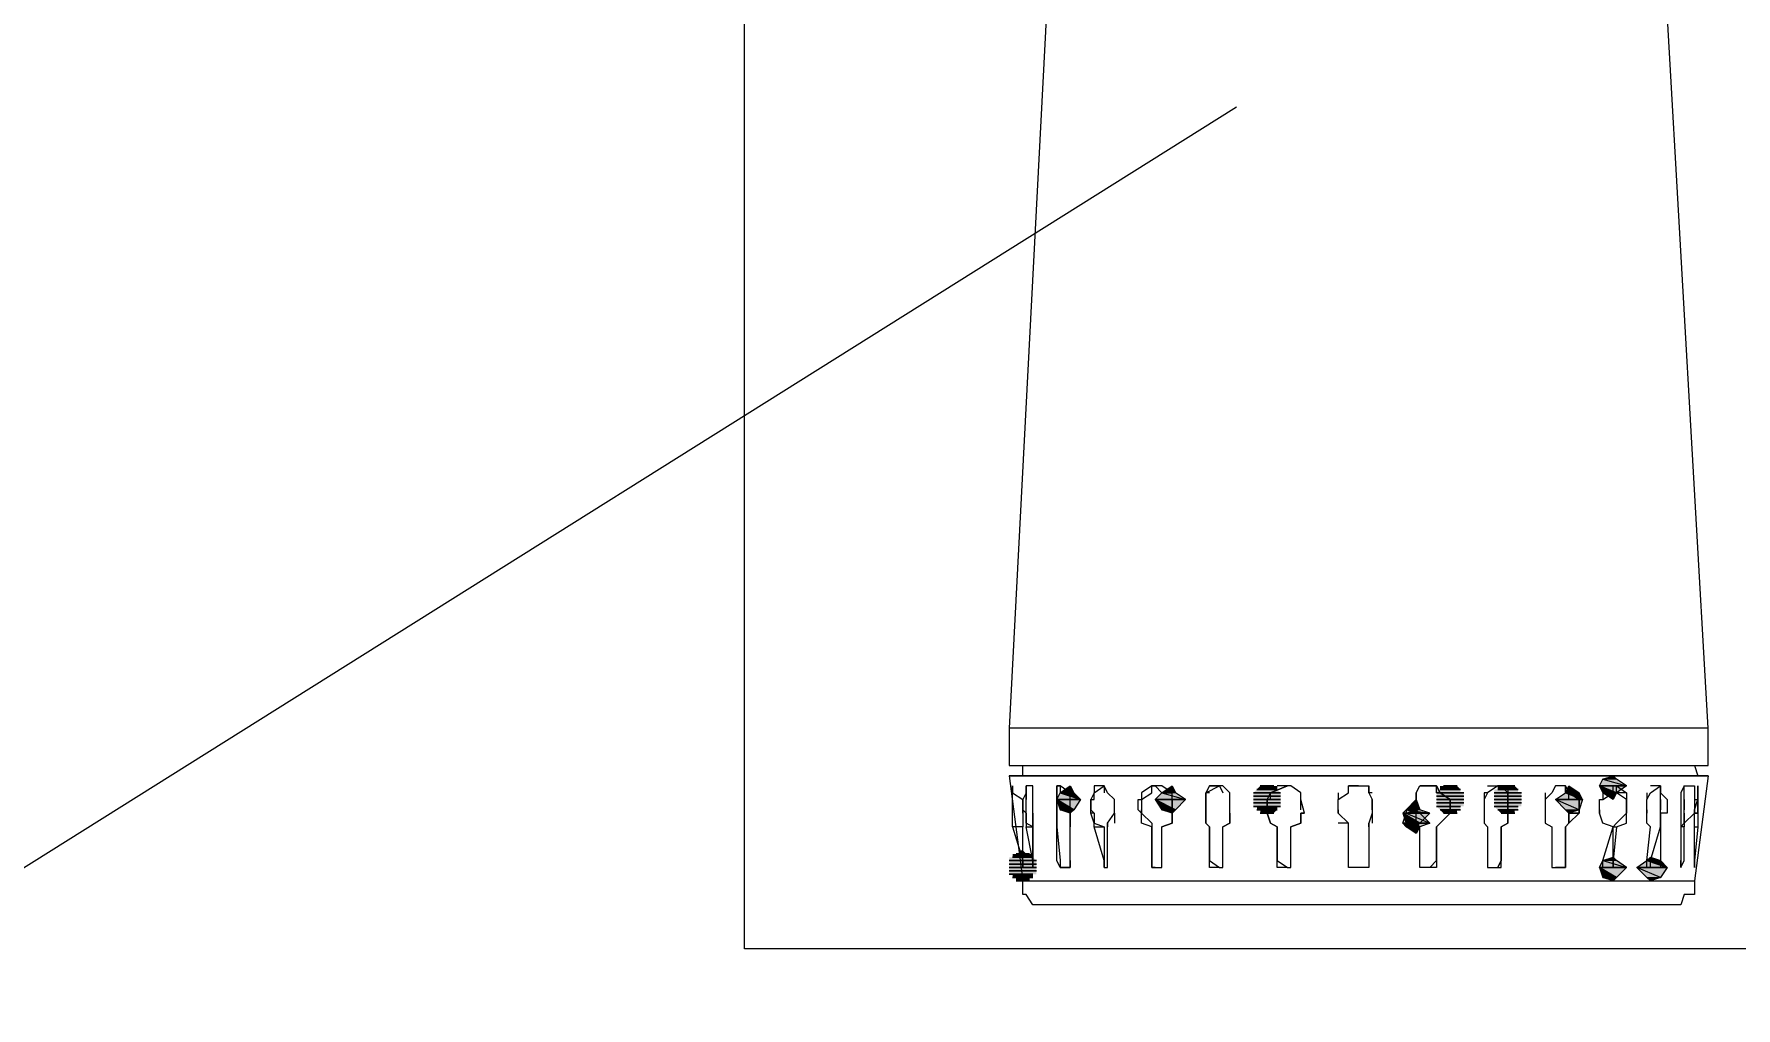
# Model space of a CAD drawing. Header units: millimetres. Extents: x -10178924 to 11692288, y -947381 to 58396.
# Drawn here: x -76147 to -75453, y -12331 to -11934 of the extents above; entities that cross this region are included whole.
import ezdxf
from ezdxf import colors
from ezdxf.entities.mleader import LeaderData, LeaderLine
from ezdxf.math import Vec2, Vec3

# ---------------------------------------------------------------- set-up
doc = ezdxf.new("R2010")
doc.units = ezdxf.units.MM
doc.layers.add('_0', color=7, linetype='Continuous', lineweight=25)
doc.layers.add('PDF _0', color=7, linetype='Continuous', lineweight=9)
doc.styles.add('ТЕКСТ', font='arial.ttf', dxfattribs={"height": 200})

# ---------------------------------------------------------------- blocks, each defined once
blk = doc.blocks.new('_None')

msp = doc.modelspace()

# ---------------------------------------------------------------- linework, layer by layer
at = {"layer": 'PDF _0', "lineweight": 0}
for points in [[(-75857.41, -11523.72), (-75008.21, -11523.72), (-75008.21, -12306.52), (-75857.41, -12306.52)], [(-75749.53, -12231.84), (-75464.62, -12231.84), (-75464.62, -12216.63), (-75468.77, -12216.63), (-75470.15, -12216.63), (-75475.68, -12216.63), (-75483.98, -12216.63), (-75495.04, -12216.63), (-75507.49, -12216.63), (-75521.32, -12216.63), (-75536.54, -12216.63), (-75554.52, -12216.63), (-75569.73, -12216.63), (-75589.09, -12216.63), (-75608.46, -12216.63), (-75626.44, -12216.63), (-75644.41, -12216.63), (-75662.39, -12216.63), (-75677.61, -12216.63), (-75691.44, -12216.63), (-75706.65, -12216.63), (-75720.48, -12216.63), (-75730.16, -12216.63), (-75739.85, -12216.63), (-75743.99, -12216.63), (-75748.14, -12216.63), (-75749.53, -12216.63)], [(-75468.77, -12235.99), (-75748.14, -12235.99), (-75743.99, -12235.99), (-75742.61, -12235.99), (-75735.7, -12235.99), (-75730.16, -12235.99), (-75723.25, -12235.99), (-75710.8, -12235.99), (-75702.5, -12235.99), (-75691.44, -12235.99), (-75677.61, -12235.99), (-75663.78, -12235.99), (-75649.95, -12235.99), (-75636.12, -12235.99), (-75622.29, -12235.99), (-75608.46, -12235.99), (-75593.24, -12235.99), (-75578.03, -12235.99), (-75564.2, -12235.99), (-75550.37, -12235.99), (-75536.54, -12235.99), (-75522.71, -12235.99), (-75513.02, -12235.99), (-75503.34, -12235.99), (-75493.66, -12235.99), (-75483.98, -12235.99), (-75475.68, -12235.99), (-75474.3, -12235.99), (-75470.15, -12235.99), (-75464.62, -12235.99)], [(-75730.16, -12242.9), (-75730.16, -12240.14), (-75730.16, -12242.9), (-75730.16, -12245.67)], [(-75724.63, -12240.14), (-75723.25, -12242.9), (-75728.78, -12242.9)], [(-75714.95, -12240.14), (-75714.95, -12242.9), (-75710.8, -12240.14)], [(-75691.44, -12240.14), (-75695.59, -12242.9), (-75695.59, -12245.67), (-75691.44, -12242.9)], [(-75683.14, -12240.14), (-75681.76, -12242.9), (-75687.29, -12242.9)], [(-75546.22, -12240.14), (-75546.22, -12242.9), (-75548.98, -12240.14), (-75550.37, -12240.14)], [(-75521.32, -12240.14), (-75517.17, -12242.9), (-75522.71, -12242.9)], [(-75507.49, -12237.37), (-75497.81, -12240.14), (-75508.88, -12240.14)], [(-75508.88, -12240.14), (-75507.49, -12242.9), (-75501.96, -12242.9)], [(-75508.88, -12240.14), (-75497.81, -12240.14), (-75501.96, -12242.9)], [(-75503.34, -12235.99), (-75501.96, -12237.37), (-75507.49, -12237.37)], [(-75501.96, -12237.37), (-75507.49, -12237.37), (-75497.81, -12240.14)], [(-75497.81, -12242.9), (-75497.81, -12245.67), (-75501.96, -12242.9), (-75501.96, -12240.14)], [(-75742.61, -12245.67), (-75742.61, -12242.9), (-75743.99, -12245.67), (-75743.99, -12249.82), (-75742.61, -12251.2), (-75742.61, -12255.35), (-75742.61, -12251.2), (-75742.61, -12249.82)], [(-75743.99, -12249.82), (-75743.99, -12251.2), (-75743.99, -12249.82), (-75743.99, -12245.67)], [(-75728.78, -12242.9), (-75720.48, -12245.67), (-75730.16, -12245.67)], [(-75730.16, -12245.67), (-75728.78, -12249.82), (-75723.25, -12249.82)], [(-75730.16, -12245.67), (-75720.48, -12245.67), (-75723.25, -12249.82)], [(-75730.16, -12245.67), (-75730.16, -12249.82), (-75730.16, -12251.2), (-75730.16, -12249.82)], [(-75723.25, -12242.9), (-75728.78, -12242.9), (-75720.48, -12245.67)], [(-75714.95, -12245.67), (-75714.95, -12242.9), (-75716.33, -12245.67), (-75716.33, -12249.82), (-75714.95, -12251.2), (-75714.95, -12255.35), (-75716.33, -12251.2), (-75716.33, -12249.82), (-75716.33, -12245.67)], [(-75695.59, -12245.67), (-75695.59, -12249.82), (-75695.59, -12251.2), (-75696.97, -12249.82), (-75696.97, -12245.67)], [(-75687.29, -12242.9), (-75677.61, -12245.67), (-75690.06, -12245.67)], [(-75690.06, -12245.67), (-75687.29, -12249.82), (-75681.76, -12249.82)], [(-75690.06, -12245.67), (-75677.61, -12245.67), (-75681.76, -12249.82)], [(-75681.76, -12242.9), (-75687.29, -12242.9), (-75677.61, -12245.67)], [(-75669.31, -12249.82), (-75669.31, -12251.2), (-75669.31, -12255.35), (-75669.31, -12251.2), (-75669.31, -12249.82), (-75669.31, -12245.67)], [(-75644.41, -12249.82), (-75644.41, -12251.2), (-75643.03, -12255.35), (-75644.41, -12251.2), (-75644.41, -12249.82), (-75644.41, -12245.67)], [(-75583.56, -12245.67), (-75582.18, -12249.82), (-75587.71, -12249.82)], [(-75575.26, -12256.73), (-75573.88, -12255.35), (-75569.73, -12251.2), (-75569.73, -12245.67), (-75569.73, -12251.2), (-75573.88, -12255.35)], [(-75548.98, -12256.73), (-75546.22, -12255.35), (-75546.22, -12251.2), (-75546.22, -12245.67), (-75546.22, -12251.2), (-75546.22, -12255.35)], [(-75522.71, -12242.9), (-75515.79, -12245.67), (-75526.85, -12245.67)], [(-75526.85, -12245.67), (-75522.71, -12249.82), (-75517.17, -12249.82)], [(-75526.85, -12245.67), (-75515.79, -12245.67), (-75517.17, -12249.82)], [(-75517.17, -12242.9), (-75522.71, -12242.9), (-75515.79, -12245.67)], [(-75522.71, -12256.73), (-75521.32, -12255.35), (-75521.32, -12251.2), (-75517.17, -12251.2), (-75517.17, -12245.67), (-75517.17, -12251.2), (-75521.32, -12255.35)], [(-75517.17, -12245.67), (-75521.32, -12245.67), (-75521.32, -12242.9)], [(-75507.49, -12242.9), (-75501.96, -12242.9), (-75503.34, -12245.67)], [(-75483.98, -12256.73), (-75483.98, -12255.35), (-75483.98, -12251.2), (-75483.98, -12245.67), (-75483.98, -12242.9), (-75481.21, -12245.67), (-75481.21, -12251.2), (-75483.98, -12251.2), (-75483.98, -12255.35)], [(-75730.16, -12255.35), (-75730.16, -12256.73), (-75728.78, -12270.57), (-75728.78, -12273.33), (-75730.16, -12270.57), (-75730.16, -12256.73), (-75730.16, -12255.35), (-75730.16, -12251.2)], [(-75728.78, -12249.82), (-75723.25, -12249.82), (-75724.63, -12251.2)], [(-75691.44, -12255.35), (-75691.44, -12256.73), (-75691.44, -12270.57), (-75691.44, -12273.33), (-75691.44, -12270.57), (-75691.44, -12256.73), (-75695.59, -12255.35), (-75695.59, -12251.2)], [(-75687.29, -12249.82), (-75681.76, -12249.82), (-75683.14, -12251.2)], [(-75587.71, -12249.82), (-75578.03, -12251.2), (-75589.09, -12251.2)], [(-75589.09, -12251.2), (-75587.71, -12255.35), (-75582.18, -12255.35)], [(-75589.09, -12251.2), (-75578.03, -12251.2), (-75582.18, -12255.35)], [(-75587.71, -12251.2), (-75578.03, -12255.35), (-75589.09, -12255.35)], [(-75582.18, -12249.82), (-75587.71, -12249.82), (-75578.03, -12251.2)], [(-75583.56, -12249.82), (-75582.18, -12251.2), (-75587.71, -12251.2)], [(-75582.18, -12251.2), (-75587.71, -12251.2), (-75578.03, -12255.35)], [(-75522.71, -12249.82), (-75517.17, -12249.82), (-75521.32, -12251.2)], [(-75743.99, -12256.73), (-75748.14, -12256.73), (-75743.99, -12270.57), (-75743.99, -12273.33), (-75743.99, -12270.57)], [(-75667.93, -12256.73), (-75667.93, -12270.57), (-75663.78, -12273.33), (-75667.93, -12273.33), (-75667.93, -12270.57), (-75667.93, -12256.73), (-75669.31, -12255.35)], [(-75589.09, -12255.35), (-75587.71, -12256.73), (-75582.18, -12256.73)], [(-75589.09, -12255.35), (-75578.03, -12255.35), (-75582.18, -12256.73)], [(-75587.71, -12255.35), (-75582.18, -12255.35), (-75583.56, -12256.73)], [(-75587.71, -12256.73), (-75582.18, -12256.73), (-75583.56, -12259.5)], [(-75522.71, -12270.57), (-75522.71, -12273.33), (-75522.71, -12270.57), (-75522.71, -12256.73)], [(-75503.34, -12256.73), (-75501.96, -12256.73), (-75503.34, -12270.57)], [(-75483.98, -12273.33), (-75488.13, -12273.33), (-75488.13, -12270.57), (-75483.98, -12256.73), (-75483.98, -12270.57)], [(-75507.49, -12270.57), (-75497.81, -12273.33), (-75508.88, -12273.33)], [(-75508.88, -12273.33), (-75507.49, -12277.48), (-75501.96, -12277.48)], [(-75508.88, -12273.33), (-75497.81, -12273.33), (-75501.96, -12277.48)], [(-75503.34, -12269.18), (-75501.96, -12270.57), (-75507.49, -12270.57)], [(-75501.96, -12270.57), (-75507.49, -12270.57), (-75497.81, -12273.33)], [(-75489.51, -12270.57), (-75481.21, -12273.33), (-75493.66, -12273.33)], [(-75493.66, -12273.33), (-75489.51, -12277.48), (-75483.98, -12277.48)], [(-75493.66, -12273.33), (-75481.21, -12273.33), (-75483.98, -12277.48)], [(-75488.13, -12269.18), (-75483.98, -12270.57), (-75489.51, -12270.57)], [(-75483.98, -12270.57), (-75489.51, -12270.57), (-75481.21, -12273.33)], [(-75507.49, -12277.48), (-75501.96, -12277.48), (-75503.34, -12278.86)], [(-75489.51, -12277.48), (-75483.98, -12277.48), (-75488.13, -12278.86)]]:
    msp.add_lwpolyline(points, close=True, dxfattribs=at)
for points in [[(-75464.62, -12216.63), (-75481.21, -11924.8), (-75481.21, -11922.04), (-75483.98, -11922.04), (-75483.98, -11919.27), (-75730.16, -11919.27), (-75730.16, -11922.04), (-75734.31, -11922.04), (-75734.31, -11924.8), (-75749.53, -12216.63)], [(-75748.14, -12235.99), (-75743.99, -12235.99), (-75743.99, -12231.84)], [(-75470.15, -12231.84), (-75468.77, -12235.99)], [(-75749.53, -12235.99), (-75748.14, -12235.99), (-75749.53, -12235.99), (-75743.99, -12278.86), (-75742.61, -12278.86), (-75739.85, -12278.86), (-75734.31, -12278.86), (-75724.63, -12278.86), (-75716.33, -12278.86), (-75710.8, -12278.86), (-75701.12, -12278.86), (-75690.06, -12278.86), (-75677.61, -12278.86), (-75663.78, -12278.86), (-75649.95, -12278.86), (-75636.12, -12278.86), (-75622.29, -12278.86), (-75608.46, -12278.86), (-75593.24, -12278.86), (-75578.03, -12278.86), (-75564.2, -12278.86), (-75550.37, -12278.86), (-75536.54, -12278.86), (-75526.85, -12278.86), (-75515.79, -12278.86), (-75503.34, -12278.86), (-75495.04, -12278.86), (-75488.13, -12278.86), (-75481.21, -12278.86), (-75475.68, -12278.86), (-75470.15, -12278.86)], [(-75748.14, -12256.73), (-75748.14, -12255.35), (-75748.14, -12251.2), (-75748.14, -12249.82), (-75748.14, -12245.67), (-75748.14, -12242.9), (-75748.14, -12240.14), (-75748.14, -12242.9), (-75743.99, -12245.67), (-75743.99, -12251.2), (-75743.99, -12255.35), (-75743.99, -12256.73)], [(-75464.62, -12235.99), (-75470.15, -12278.86), (-75470.15, -12283.01), (-75470.15, -12284.4), (-75474.3, -12284.4), (-75475.68, -12288.55), (-75481.21, -12288.55), (-75483.98, -12288.55), (-75493.66, -12288.55), (-75497.81, -12288.55), (-75503.34, -12288.55), (-75508.88, -12288.55), (-75513.02, -12288.55), (-75517.17, -12288.55), (-75522.71, -12288.55), (-75531, -12288.55), (-75536.54, -12288.55), (-75542.07, -12288.55), (-75548.98, -12288.55), (-75554.52, -12288.55), (-75560.05, -12288.55), (-75564.2, -12288.55), (-75569.73, -12288.55), (-75578.03, -12288.55), (-75583.56, -12288.55), (-75589.09, -12288.55), (-75596.01, -12288.55), (-75601.54, -12288.55), (-75607.07, -12288.55), (-75611.22, -12288.55), (-75616.75, -12288.55), (-75622.29, -12288.55), (-75630.58, -12288.55), (-75636.12, -12288.55), (-75643.03, -12288.55), (-75648.56, -12288.55), (-75654.1, -12288.55), (-75659.63, -12288.55), (-75663.78, -12288.55), (-75669.31, -12288.55), (-75676.23, -12288.55), (-75681.76, -12288.55), (-75687.29, -12288.55), (-75691.44, -12288.55), (-75696.97, -12288.55), (-75702.5, -12288.55), (-75710.8, -12288.55), (-75716.33, -12288.55), (-75723.25, -12288.55), (-75728.78, -12288.55), (-75734.31, -12288.55), (-75739.85, -12288.55), (-75742.61, -12284.4), (-75743.99, -12284.4), (-75743.99, -12283.01), (-75743.99, -12278.86)], [(-75742.61, -12242.9), (-75742.61, -12240.14), (-75742.61, -12242.9)], [(-75739.85, -12251.2), (-75739.85, -12255.35), (-75739.85, -12256.73), (-75739.85, -12255.35), (-75739.85, -12251.2), (-75739.85, -12245.67), (-75739.85, -12242.9), (-75739.85, -12240.14), (-75742.61, -12240.14)], [(-75739.85, -12242.9), (-75739.85, -12240.14)], [(-75724.63, -12270.57), (-75724.63, -12273.33), (-75724.63, -12270.57), (-75724.63, -12256.73), (-75724.63, -12255.35), (-75724.63, -12251.2), (-75724.63, -12245.67), (-75724.63, -12242.9), (-75728.78, -12240.14), (-75730.16, -12240.14), (-75728.78, -12240.14), (-75728.78, -12242.9)], [(-75710.8, -12270.57), (-75710.8, -12273.33), (-75710.8, -12270.57), (-75710.8, -12273.33), (-75709.42, -12273.33), (-75709.42, -12270.57), (-75709.42, -12256.73), (-75709.42, -12255.35), (-75706.65, -12251.2), (-75706.65, -12245.67), (-75709.42, -12242.9), (-75710.8, -12240.14), (-75710.8, -12242.9)], [(-75683.14, -12245.67), (-75683.14, -12242.9), (-75687.29, -12240.14), (-75691.44, -12240.14), (-75690.06, -12240.14), (-75687.29, -12242.9), (-75683.14, -12242.9)], [(-75667.93, -12240.14), (-75663.78, -12240.14), (-75667.93, -12240.14), (-75669.31, -12242.9), (-75663.78, -12240.14), (-75662.39, -12242.9)], [(-75663.78, -12273.33), (-75662.39, -12273.33), (-75662.39, -12270.57), (-75662.39, -12256.73), (-75659.63, -12255.35), (-75659.63, -12251.2), (-75659.63, -12245.67), (-75659.63, -12242.9), (-75662.39, -12240.14), (-75663.78, -12240.14)], [(-75641.65, -12240.14), (-75647.18, -12240.14), (-75641.65, -12240.14)], [(-75643.03, -12240.14), (-75645.8, -12240.14), (-75643.03, -12240.14)], [(-75643.03, -12240.14), (-75645.8, -12240.14), (-75643.03, -12240.14)], [(-75643.03, -12242.9), (-75636.12, -12240.14), (-75643.03, -12242.9)], [(-75636.12, -12273.33), (-75634.73, -12273.33), (-75634.73, -12270.57), (-75634.73, -12256.73), (-75630.58, -12255.35), (-75630.58, -12251.2), (-75629.2, -12251.2), (-75630.58, -12245.67), (-75630.58, -12242.9), (-75634.73, -12240.14), (-75636.12, -12240.14), (-75640.27, -12240.14)], [(-75630.58, -12242.9), (-75634.73, -12240.14)], [(-75602.92, -12256.73), (-75602.92, -12270.57), (-75602.92, -12273.33), (-75607.07, -12273.33), (-75608.46, -12273.33), (-75611.22, -12273.33), (-75611.22, -12270.57), (-75611.22, -12256.73), (-75611.22, -12255.35), (-75615.37, -12251.2), (-75615.37, -12249.82), (-75615.37, -12245.67), (-75611.22, -12242.9), (-75611.22, -12240.14), (-75607.07, -12240.14), (-75602.92, -12240.14), (-75602.92, -12242.9), (-75601.54, -12245.67), (-75601.54, -12251.2), (-75602.92, -12255.35), (-75602.92, -12256.73), (-75602.92, -12255.35)], [(-75607.07, -12240.14), (-75608.46, -12240.14), (-75611.22, -12240.14)], [(-75601.54, -12242.9), (-75602.92, -12242.9), (-75602.92, -12240.14)], [(-75582.18, -12273.33), (-75582.18, -12270.57), (-75582.18, -12256.73), (-75583.56, -12255.35), (-75583.56, -12251.2), (-75587.71, -12249.82), (-75583.56, -12245.67), (-75583.56, -12242.9), (-75582.18, -12240.14), (-75578.03, -12240.14), (-75575.26, -12240.14), (-75578.03, -12240.14), (-75582.18, -12240.14), (-75578.03, -12240.14)], [(-75575.26, -12240.14), (-75573.88, -12242.9), (-75575.26, -12240.14)], [(-75575.26, -12242.9), (-75575.26, -12240.14)], [(-75566.96, -12240.14), (-75572.5, -12240.14), (-75566.96, -12240.14)], [(-75568.35, -12240.14), (-75571.11, -12240.14), (-75568.35, -12240.14)], [(-75554.52, -12240.14), (-75550.37, -12240.14), (-75554.52, -12242.9), (-75555.9, -12245.67), (-75555.9, -12249.82), (-75555.9, -12251.2), (-75555.9, -12255.35), (-75554.52, -12256.73), (-75554.52, -12270.57), (-75554.52, -12273.33), (-75550.37, -12273.33), (-75548.98, -12273.33), (-75548.98, -12270.57), (-75550.37, -12273.33), (-75548.98, -12270.57), (-75548.98, -12256.73), (-75548.98, -12270.57)], [(-75543.45, -12240.14), (-75548.98, -12240.14), (-75543.45, -12240.14)], [(-75546.22, -12242.9), (-75548.98, -12240.14)], [(-75544.83, -12240.14), (-75547.6, -12240.14), (-75544.83, -12240.14)], [(-75522.71, -12242.9), (-75522.71, -12240.14), (-75521.32, -12242.9), (-75522.71, -12240.14), (-75526.85, -12240.14), (-75528.24, -12242.9), (-75531, -12245.67), (-75531, -12249.82), (-75531, -12251.2), (-75531, -12255.35), (-75528.24, -12256.73), (-75528.24, -12270.57), (-75528.24, -12273.33), (-75526.85, -12273.33), (-75522.71, -12273.33), (-75526.85, -12273.33)], [(-75503.34, -12273.33), (-75503.34, -12270.57), (-75503.34, -12273.33), (-75507.49, -12273.33), (-75507.49, -12270.57), (-75503.34, -12256.73), (-75507.49, -12255.35), (-75508.88, -12251.2), (-75508.88, -12249.82), (-75508.88, -12245.67), (-75507.49, -12245.67), (-75503.34, -12242.9), (-75503.34, -12240.14), (-75501.96, -12240.14), (-75503.34, -12240.14)], [(-75497.81, -12242.9), (-75501.96, -12242.9), (-75501.96, -12240.14)], [(-75488.13, -12273.33), (-75489.51, -12273.33), (-75489.51, -12270.57), (-75488.13, -12256.73), (-75489.51, -12255.35), (-75489.51, -12251.2), (-75489.51, -12249.82), (-75489.51, -12245.67), (-75488.13, -12242.9), (-75483.98, -12240.14), (-75488.13, -12240.14)], [(-75483.98, -12240.14), (-75483.98, -12242.9), (-75483.98, -12240.14)], [(-75483.98, -12242.9), (-75483.98, -12240.14)], [(-75474.3, -12251.2), (-75474.3, -12255.35), (-75475.68, -12256.73), (-75474.3, -12255.35), (-75474.3, -12251.2), (-75474.3, -12245.67), (-75474.3, -12242.9), (-75474.3, -12240.14), (-75470.15, -12240.14), (-75470.15, -12242.9), (-75470.15, -12245.67), (-75470.15, -12251.2), (-75474.3, -12255.35), (-75474.3, -12256.73)], [(-75474.3, -12242.9), (-75474.3, -12240.14), (-75475.68, -12242.9), (-75475.68, -12245.67), (-75475.68, -12249.82), (-75475.68, -12251.2)], [(-75470.15, -12249.82), (-75470.15, -12251.2), (-75470.15, -12249.82), (-75468.77, -12245.67), (-75468.77, -12242.9), (-75468.77, -12240.14), (-75468.77, -12242.9), (-75468.77, -12245.67)], [(-75742.61, -12242.9), (-75742.61, -12245.67)], [(-75739.85, -12249.82), (-75739.85, -12245.67)], [(-75730.16, -12242.9), (-75730.16, -12245.67)], [(-75724.63, -12249.82), (-75724.63, -12245.67)], [(-75714.95, -12242.9), (-75716.33, -12245.67)], [(-75706.65, -12249.82), (-75706.65, -12245.67)], [(-75695.59, -12242.9), (-75695.59, -12245.67)], [(-75690.06, -12273.33), (-75691.44, -12273.33), (-75690.06, -12273.33), (-75687.29, -12273.33), (-75687.29, -12270.57), (-75687.29, -12256.73), (-75683.14, -12255.35), (-75683.14, -12251.2), (-75683.14, -12245.67), (-75683.14, -12249.82)], [(-75669.31, -12245.67), (-75669.31, -12242.9), (-75669.31, -12245.67)], [(-75667.93, -12242.9), (-75669.31, -12242.9), (-75669.31, -12245.67)], [(-75659.63, -12249.82), (-75659.63, -12245.67)], [(-75638.88, -12242.9), (-75649.95, -12242.9), (-75638.88, -12242.9)], [(-75638.88, -12242.9), (-75649.95, -12242.9), (-75638.88, -12242.9)], [(-75638.88, -12244.29), (-75649.95, -12244.29), (-75638.88, -12244.29)], [(-75638.88, -12244.29), (-75649.95, -12244.29), (-75638.88, -12244.29)], [(-75638.88, -12245.67), (-75649.95, -12245.67), (-75638.88, -12245.67)], [(-75638.88, -12247.05), (-75649.95, -12247.05), (-75638.88, -12247.05)], [(-75638.88, -12247.05), (-75649.95, -12247.05), (-75638.88, -12247.05)], [(-75640.27, -12241.52), (-75648.56, -12241.52), (-75640.27, -12241.52)], [(-75640.27, -12241.52), (-75648.56, -12241.52), (-75640.27, -12241.52)], [(-75643.03, -12245.67), (-75643.03, -12242.9), (-75644.41, -12245.67), (-75643.03, -12242.9), (-75640.27, -12242.9)], [(-75630.58, -12249.82), (-75630.58, -12245.67)], [(-75615.37, -12242.9), (-75615.37, -12245.67)], [(-75601.54, -12249.82), (-75601.54, -12245.67)], [(-75583.56, -12242.9), (-75583.56, -12245.67)], [(-75564.2, -12242.9), (-75575.26, -12242.9), (-75564.2, -12242.9)], [(-75564.2, -12244.29), (-75575.26, -12244.29), (-75564.2, -12244.29)], [(-75564.2, -12244.29), (-75575.26, -12244.29), (-75564.2, -12244.29)], [(-75564.2, -12245.67), (-75575.26, -12245.67), (-75564.2, -12245.67)], [(-75564.2, -12247.05), (-75575.26, -12247.05), (-75564.2, -12247.05)], [(-75564.2, -12247.05), (-75575.26, -12247.05), (-75564.2, -12247.05)], [(-75565.58, -12241.52), (-75573.88, -12241.52), (-75565.58, -12241.52)], [(-75565.58, -12241.52), (-75573.88, -12241.52), (-75565.58, -12241.52)], [(-75573.88, -12242.9), (-75569.73, -12245.67), (-75573.88, -12242.9)], [(-75569.73, -12249.82), (-75569.73, -12245.67)], [(-75554.52, -12242.9), (-75555.9, -12242.9), (-75555.9, -12245.67)], [(-75540.69, -12242.9), (-75551.75, -12242.9), (-75540.69, -12242.9)], [(-75540.69, -12244.29), (-75551.75, -12244.29), (-75540.69, -12244.29)], [(-75540.69, -12244.29), (-75551.75, -12244.29), (-75540.69, -12244.29)], [(-75540.69, -12245.67), (-75551.75, -12245.67), (-75540.69, -12245.67)], [(-75540.69, -12247.05), (-75551.75, -12247.05), (-75540.69, -12247.05)], [(-75540.69, -12247.05), (-75551.75, -12247.05), (-75540.69, -12247.05)], [(-75542.07, -12241.52), (-75550.37, -12241.52), (-75542.07, -12241.52)], [(-75542.07, -12241.52), (-75550.37, -12241.52), (-75542.07, -12241.52)], [(-75546.22, -12242.9), (-75546.22, -12245.67), (-75546.22, -12242.9)], [(-75546.22, -12249.82), (-75546.22, -12245.67)], [(-75531, -12242.9), (-75531, -12245.67)], [(-75517.17, -12249.82), (-75517.17, -12245.67)], [(-75503.34, -12242.9), (-75507.49, -12242.9), (-75507.49, -12245.67)], [(-75501.96, -12256.73), (-75497.81, -12255.35), (-75497.81, -12251.2), (-75497.81, -12245.67), (-75497.81, -12251.2), (-75501.96, -12255.35), (-75503.34, -12256.73), (-75501.96, -12255.35), (-75497.81, -12251.2)], [(-75497.81, -12245.67), (-75497.81, -12249.82)], [(-75489.51, -12242.9), (-75489.51, -12245.67)], [(-75483.98, -12245.67), (-75483.98, -12249.82)], [(-75475.68, -12242.9), (-75475.68, -12245.67)], [(-75474.3, -12245.67), (-75474.3, -12249.82)], [(-75470.15, -12245.67), (-75468.77, -12245.67), (-75468.77, -12249.82)], [(-75470.15, -12256.73), (-75468.77, -12256.73), (-75470.15, -12270.57), (-75470.15, -12273.33), (-75470.15, -12270.57), (-75470.15, -12256.73), (-75470.15, -12255.35), (-75470.15, -12251.2), (-75468.77, -12251.2), (-75468.77, -12245.67), (-75468.77, -12251.2), (-75468.77, -12255.35), (-75468.77, -12256.73)], [(-75742.61, -12251.2), (-75742.61, -12249.82)], [(-75730.16, -12251.2), (-75730.16, -12249.82)], [(-75724.63, -12251.2), (-75724.63, -12255.35), (-75724.63, -12256.73)], [(-75714.95, -12251.2), (-75716.33, -12251.2), (-75716.33, -12249.82)], [(-75706.65, -12251.2), (-75706.65, -12255.35)], [(-75695.59, -12251.2), (-75695.59, -12249.82)], [(-75683.14, -12251.2), (-75683.14, -12255.35), (-75687.29, -12256.73)], [(-75669.31, -12251.2), (-75669.31, -12249.82)], [(-75659.63, -12251.2), (-75659.63, -12255.35), (-75662.39, -12256.73)], [(-75638.88, -12248.44), (-75649.95, -12248.44), (-75638.88, -12248.44)], [(-75640.27, -12249.82), (-75648.56, -12249.82), (-75640.27, -12249.82)], [(-75640.27, -12249.82), (-75648.56, -12249.82), (-75640.27, -12249.82)], [(-75641.65, -12251.2), (-75647.18, -12251.2), (-75641.65, -12251.2)], [(-75643.03, -12251.2), (-75645.8, -12251.2), (-75643.03, -12251.2)], [(-75643.03, -12251.2), (-75645.8, -12251.2), (-75643.03, -12251.2)], [(-75644.41, -12251.2), (-75644.41, -12249.82)], [(-75629.2, -12251.2), (-75630.58, -12251.2), (-75630.58, -12255.35), (-75634.73, -12256.73)], [(-75615.37, -12249.82), (-75615.37, -12251.2)], [(-75601.54, -12251.2), (-75601.54, -12255.35)], [(-75587.71, -12249.82), (-75587.71, -12251.2)], [(-75565.58, -12248.44), (-75575.26, -12248.44), (-75565.58, -12248.44)], [(-75569.73, -12251.2), (-75573.88, -12255.35), (-75575.26, -12256.73)], [(-75565.58, -12249.82), (-75573.88, -12249.82), (-75565.58, -12249.82)], [(-75566.96, -12251.2), (-75572.5, -12251.2), (-75566.96, -12251.2)], [(-75568.35, -12251.2), (-75572.5, -12251.2), (-75568.35, -12251.2)], [(-75555.9, -12249.82), (-75555.9, -12251.2)], [(-75542.07, -12248.44), (-75551.75, -12248.44), (-75542.07, -12248.44)], [(-75542.07, -12249.82), (-75550.37, -12249.82), (-75542.07, -12249.82)], [(-75543.45, -12251.2), (-75548.98, -12251.2), (-75543.45, -12251.2)], [(-75544.83, -12251.2), (-75548.98, -12251.2), (-75544.83, -12251.2)], [(-75546.22, -12251.2), (-75546.22, -12255.35), (-75548.98, -12256.73)], [(-75531, -12249.82), (-75531, -12251.2)], [(-75517.17, -12251.2), (-75521.32, -12251.2), (-75521.32, -12255.35), (-75522.71, -12256.73)], [(-75508.88, -12249.82), (-75508.88, -12251.2)], [(-75489.51, -12249.82), (-75489.51, -12251.2)], [(-75483.98, -12251.2), (-75483.98, -12255.35), (-75483.98, -12256.73)], [(-75475.68, -12249.82), (-75475.68, -12251.2), (-75475.68, -12255.35), (-75475.68, -12256.73), (-75475.68, -12270.57), (-75475.68, -12273.33), (-75475.68, -12270.57), (-75475.68, -12273.33), (-75474.3, -12270.57), (-75474.3, -12256.73), (-75475.68, -12256.73), (-75475.68, -12270.57)], [(-75468.77, -12251.2), (-75470.15, -12251.2)], [(-75739.85, -12270.57), (-75739.85, -12273.33), (-75739.85, -12270.57), (-75739.85, -12256.73), (-75739.85, -12270.57), (-75739.85, -12273.33), (-75739.85, -12270.57), (-75742.61, -12256.73), (-75739.85, -12256.73), (-75742.61, -12255.35), (-75742.61, -12256.73)], [(-75714.95, -12256.73), (-75714.95, -12255.35), (-75710.8, -12256.73), (-75710.8, -12270.57), (-75714.95, -12256.73), (-75710.8, -12256.73)], [(-75709.42, -12255.35), (-75709.42, -12256.73)], [(-75640.27, -12256.73), (-75640.27, -12270.57), (-75636.12, -12273.33), (-75640.27, -12273.33), (-75640.27, -12270.57), (-75640.27, -12256.73), (-75643.03, -12255.35), (-75640.27, -12256.73), (-75640.27, -12270.57)], [(-75611.22, -12255.35), (-75615.37, -12255.35)], [(-75578.03, -12273.33), (-75575.26, -12270.57), (-75575.26, -12256.73), (-75575.26, -12270.57), (-75575.26, -12273.33), (-75578.03, -12273.33), (-75582.18, -12273.33), (-75582.18, -12270.57)], [(-75741.23, -12267.8), (-75746.76, -12267.8), (-75741.23, -12267.8)], [(-75738.46, -12270.57), (-75749.53, -12270.57), (-75738.46, -12270.57)], [(-75738.46, -12270.57), (-75749.53, -12270.57), (-75738.46, -12270.57)], [(-75738.46, -12271.95), (-75749.53, -12271.95), (-75738.46, -12271.95)], [(-75738.46, -12273.33), (-75749.53, -12273.33), (-75738.46, -12273.33)], [(-75738.46, -12273.33), (-75749.53, -12273.33), (-75738.46, -12273.33)], [(-75738.46, -12274.71), (-75749.53, -12274.71), (-75738.46, -12274.71)], [(-75739.85, -12269.18), (-75748.14, -12269.18), (-75739.85, -12269.18)], [(-75739.85, -12269.18), (-75748.14, -12269.18), (-75739.85, -12269.18)], [(-75728.78, -12273.33), (-75724.63, -12273.33), (-75728.78, -12273.33)], [(-75739.85, -12276.1), (-75749.53, -12276.1), (-75739.85, -12276.1)], [(-75739.85, -12277.48), (-75748.14, -12277.48), (-75739.85, -12277.48)], [(-75741.23, -12277.48), (-75748.14, -12277.48), (-75741.23, -12277.48)], [(-75742.61, -12278.86), (-75746.76, -12278.86), (-75742.61, -12278.86)]]:
    msp.add_lwpolyline(points, dxfattribs=at)
at = {"layer": 'PDF _0', "transparency": 33554559}
for points in [[(-75724.63, -12240.14), (-75723.25, -12242.9), (-75728.78, -12242.9)], [(-75683.14, -12240.14), (-75681.76, -12242.9), (-75687.29, -12242.9)], [(-75647.18, -12240.14), (-75640.27, -12241.52), (-75648.56, -12241.52)], [(-75645.8, -12240.14), (-75641.65, -12240.14), (-75647.18, -12240.14)], [(-75647.18, -12240.14), (-75641.65, -12240.14), (-75641.65, -12240.14)], [(-75640.27, -12240.14), (-75640.27, -12240.14), (-75647.18, -12240.14)], [(-75640.27, -12240.14), (-75647.18, -12240.14), (-75641.65, -12240.14)], [(-75640.27, -12240.14), (-75647.18, -12240.14), (-75640.27, -12241.52)], [(-75644.41, -12240.14), (-75643.03, -12240.14), (-75645.8, -12240.14)], [(-75645.8, -12240.14), (-75643.03, -12240.14), (-75643.03, -12240.14)], [(-75643.03, -12240.14), (-75643.03, -12240.14), (-75645.8, -12240.14)], [(-75643.03, -12240.14), (-75645.8, -12240.14), (-75641.65, -12240.14)], [(-75573.88, -12240.14), (-75566.96, -12240.14), (-75572.5, -12240.14)], [(-75566.96, -12240.14), (-75573.88, -12240.14), (-75565.58, -12241.52)], [(-75573.88, -12240.14), (-75565.58, -12241.52), (-75573.88, -12241.52)], [(-75571.11, -12240.14), (-75568.35, -12240.14), (-75572.5, -12240.14)], [(-75572.5, -12240.14), (-75566.96, -12240.14), (-75566.96, -12240.14)], [(-75566.96, -12240.14), (-75566.96, -12240.14), (-75572.5, -12240.14)], [(-75566.96, -12240.14), (-75572.5, -12240.14), (-75568.35, -12240.14)], [(-75572.5, -12240.14), (-75566.96, -12240.14), (-75566.96, -12240.14)], [(-75569.73, -12240.14), (-75571.11, -12240.14), (-75571.11, -12240.14)], [(-75568.35, -12240.14), (-75568.35, -12240.14), (-75571.11, -12240.14)], [(-75568.35, -12240.14), (-75571.11, -12240.14), (-75569.73, -12240.14)], [(-75550.37, -12240.14), (-75543.45, -12240.14), (-75548.98, -12240.14)], [(-75543.45, -12240.14), (-75550.37, -12240.14), (-75542.07, -12241.52)], [(-75550.37, -12240.14), (-75542.07, -12241.52), (-75550.37, -12241.52)], [(-75547.6, -12240.14), (-75544.83, -12240.14), (-75548.98, -12240.14)], [(-75548.98, -12240.14), (-75543.45, -12240.14), (-75543.45, -12240.14)], [(-75543.45, -12240.14), (-75543.45, -12240.14), (-75548.98, -12240.14)], [(-75543.45, -12240.14), (-75548.98, -12240.14), (-75544.83, -12240.14)], [(-75548.98, -12240.14), (-75543.45, -12240.14), (-75543.45, -12240.14)], [(-75546.22, -12240.14), (-75547.6, -12240.14), (-75547.6, -12240.14)], [(-75544.83, -12240.14), (-75544.83, -12240.14), (-75547.6, -12240.14)], [(-75544.83, -12240.14), (-75547.6, -12240.14), (-75546.22, -12240.14)], [(-75521.32, -12240.14), (-75517.17, -12242.9), (-75522.71, -12242.9)], [(-75507.49, -12237.37), (-75497.81, -12240.14), (-75508.88, -12240.14)], [(-75508.88, -12240.14), (-75501.96, -12242.9), (-75507.49, -12242.9)], [(-75508.88, -12240.14), (-75497.81, -12240.14), (-75501.96, -12242.9)], [(-75503.34, -12235.99), (-75501.96, -12237.37), (-75507.49, -12237.37)], [(-75501.96, -12237.37), (-75507.49, -12237.37), (-75497.81, -12240.14)], [(-75728.78, -12242.9), (-75720.48, -12245.67), (-75730.16, -12245.67)], [(-75730.16, -12245.67), (-75723.25, -12249.82), (-75728.78, -12249.82)], [(-75730.16, -12245.67), (-75720.48, -12245.67), (-75723.25, -12249.82)], [(-75723.25, -12242.9), (-75728.78, -12242.9), (-75720.48, -12245.67)], [(-75687.29, -12242.9), (-75677.61, -12245.67), (-75690.06, -12245.67)], [(-75690.06, -12245.67), (-75681.76, -12249.82), (-75687.29, -12249.82)], [(-75690.06, -12245.67), (-75677.61, -12245.67), (-75681.76, -12249.82)], [(-75681.76, -12242.9), (-75687.29, -12242.9), (-75677.61, -12245.67)], [(-75648.56, -12241.52), (-75638.88, -12242.9), (-75649.95, -12242.9)], [(-75649.95, -12242.9), (-75638.88, -12242.9), (-75638.88, -12242.9)], [(-75638.88, -12242.9), (-75638.88, -12242.9), (-75649.95, -12242.9)], [(-75638.88, -12242.9), (-75649.95, -12242.9), (-75638.88, -12244.29)], [(-75649.95, -12242.9), (-75638.88, -12244.29), (-75649.95, -12244.29)], [(-75649.95, -12244.29), (-75638.88, -12244.29), (-75638.88, -12244.29)], [(-75638.88, -12244.29), (-75638.88, -12244.29), (-75649.95, -12244.29)], [(-75638.88, -12244.29), (-75649.95, -12244.29), (-75638.88, -12245.67)], [(-75649.95, -12244.29), (-75638.88, -12245.67), (-75649.95, -12245.67)], [(-75649.95, -12245.67), (-75638.88, -12245.67), (-75638.88, -12245.67)], [(-75638.88, -12245.67), (-75649.95, -12245.67), (-75638.88, -12247.05)], [(-75649.95, -12245.67), (-75638.88, -12247.05), (-75649.95, -12247.05)], [(-75649.95, -12247.05), (-75638.88, -12247.05), (-75638.88, -12247.05)], [(-75638.88, -12247.05), (-75638.88, -12247.05), (-75649.95, -12247.05)], [(-75638.88, -12247.05), (-75649.95, -12247.05), (-75638.88, -12248.44)], [(-75649.95, -12247.05), (-75638.88, -12248.44), (-75649.95, -12248.44)], [(-75648.56, -12241.52), (-75640.27, -12241.52), (-75640.27, -12241.52)], [(-75640.27, -12241.52), (-75640.27, -12241.52), (-75648.56, -12241.52)], [(-75640.27, -12241.52), (-75648.56, -12241.52), (-75638.88, -12242.9)], [(-75583.56, -12245.67), (-75582.18, -12249.82), (-75587.71, -12249.82)], [(-75573.88, -12241.52), (-75565.58, -12241.52), (-75575.26, -12241.52)], [(-75565.58, -12241.52), (-75575.26, -12241.52), (-75565.58, -12242.9)], [(-75575.26, -12241.52), (-75565.58, -12242.9), (-75575.26, -12242.9)], [(-75575.26, -12242.9), (-75564.2, -12242.9), (-75564.2, -12242.9)], [(-75564.2, -12242.9), (-75564.2, -12242.9), (-75575.26, -12242.9)], [(-75564.2, -12242.9), (-75575.26, -12242.9), (-75565.58, -12242.9)], [(-75564.2, -12242.9), (-75575.26, -12242.9), (-75564.2, -12244.29)], [(-75575.26, -12242.9), (-75564.2, -12244.29), (-75575.26, -12244.29)], [(-75575.26, -12244.29), (-75564.2, -12244.29), (-75564.2, -12244.29)], [(-75564.2, -12244.29), (-75564.2, -12244.29), (-75575.26, -12244.29)], [(-75564.2, -12244.29), (-75575.26, -12244.29), (-75564.2, -12245.67)], [(-75575.26, -12244.29), (-75564.2, -12245.67), (-75575.26, -12245.67)], [(-75575.26, -12245.67), (-75564.2, -12245.67), (-75564.2, -12245.67)], [(-75564.2, -12245.67), (-75575.26, -12245.67), (-75564.2, -12247.05)], [(-75575.26, -12245.67), (-75564.2, -12247.05), (-75575.26, -12247.05)], [(-75575.26, -12247.05), (-75564.2, -12247.05), (-75564.2, -12247.05)], [(-75564.2, -12247.05), (-75564.2, -12247.05), (-75575.26, -12247.05)], [(-75564.2, -12247.05), (-75575.26, -12247.05), (-75564.2, -12248.44)], [(-75575.26, -12247.05), (-75564.2, -12248.44), (-75575.26, -12248.44)], [(-75573.88, -12241.52), (-75565.58, -12241.52), (-75565.58, -12241.52)], [(-75550.37, -12241.52), (-75542.07, -12241.52), (-75551.75, -12241.52)], [(-75542.07, -12241.52), (-75551.75, -12241.52), (-75542.07, -12242.9)], [(-75551.75, -12241.52), (-75542.07, -12242.9), (-75551.75, -12242.9)], [(-75551.75, -12242.9), (-75540.69, -12242.9), (-75540.69, -12242.9)], [(-75540.69, -12242.9), (-75540.69, -12242.9), (-75551.75, -12242.9)], [(-75540.69, -12242.9), (-75551.75, -12242.9), (-75542.07, -12242.9)], [(-75540.69, -12242.9), (-75551.75, -12242.9), (-75540.69, -12244.29)], [(-75551.75, -12242.9), (-75540.69, -12244.29), (-75551.75, -12244.29)], [(-75551.75, -12244.29), (-75540.69, -12244.29), (-75540.69, -12244.29)], [(-75540.69, -12244.29), (-75540.69, -12244.29), (-75551.75, -12244.29)], [(-75540.69, -12244.29), (-75551.75, -12244.29), (-75540.69, -12245.67)], [(-75551.75, -12244.29), (-75540.69, -12245.67), (-75551.75, -12245.67)], [(-75551.75, -12245.67), (-75540.69, -12245.67), (-75540.69, -12245.67)], [(-75540.69, -12245.67), (-75551.75, -12245.67), (-75540.69, -12247.05)], [(-75551.75, -12245.67), (-75540.69, -12247.05), (-75551.75, -12247.05)], [(-75551.75, -12247.05), (-75540.69, -12247.05), (-75540.69, -12247.05)], [(-75540.69, -12247.05), (-75540.69, -12247.05), (-75551.75, -12247.05)], [(-75540.69, -12247.05), (-75551.75, -12247.05), (-75540.69, -12248.44)], [(-75551.75, -12247.05), (-75540.69, -12248.44), (-75551.75, -12248.44)], [(-75550.37, -12241.52), (-75542.07, -12241.52), (-75542.07, -12241.52)], [(-75522.71, -12242.9), (-75515.79, -12245.67), (-75526.85, -12245.67)], [(-75526.85, -12245.67), (-75517.17, -12249.82), (-75522.71, -12249.82)], [(-75526.85, -12245.67), (-75515.79, -12245.67), (-75517.17, -12249.82)], [(-75517.17, -12242.9), (-75522.71, -12242.9), (-75515.79, -12245.67)], [(-75501.96, -12242.9), (-75507.49, -12242.9), (-75503.34, -12245.67)], [(-75723.25, -12249.82), (-75728.78, -12249.82), (-75724.63, -12251.2)], [(-75681.76, -12249.82), (-75687.29, -12249.82), (-75683.14, -12251.2)], [(-75649.95, -12248.44), (-75638.88, -12248.44), (-75638.88, -12248.44)], [(-75638.88, -12248.44), (-75649.95, -12248.44), (-75640.27, -12248.44)], [(-75649.95, -12248.44), (-75640.27, -12248.44), (-75648.56, -12248.44)], [(-75640.27, -12248.44), (-75648.56, -12248.44), (-75640.27, -12249.82)], [(-75648.56, -12248.44), (-75640.27, -12249.82), (-75648.56, -12249.82)], [(-75648.56, -12249.82), (-75640.27, -12249.82), (-75640.27, -12249.82)], [(-75648.56, -12249.82), (-75640.27, -12249.82), (-75647.18, -12249.82)], [(-75640.27, -12249.82), (-75647.18, -12249.82), (-75641.65, -12251.2)], [(-75647.18, -12249.82), (-75641.65, -12251.2), (-75647.18, -12251.2)], [(-75647.18, -12251.2), (-75641.65, -12251.2), (-75641.65, -12251.2)], [(-75641.65, -12251.2), (-75647.18, -12251.2), (-75643.03, -12251.2)], [(-75647.18, -12251.2), (-75643.03, -12251.2), (-75645.8, -12251.2)], [(-75645.8, -12251.2), (-75643.03, -12251.2), (-75643.03, -12251.2)], [(-75643.03, -12251.2), (-75643.03, -12251.2), (-75645.8, -12251.2)], [(-75645.8, -12251.2), (-75643.03, -12251.2), (-75644.41, -12251.2)], [(-75587.71, -12249.82), (-75578.03, -12251.2), (-75589.09, -12251.2)], [(-75589.09, -12251.2), (-75582.18, -12255.35), (-75587.71, -12255.35)], [(-75589.09, -12251.2), (-75578.03, -12251.2), (-75582.18, -12255.35)], [(-75587.71, -12251.2), (-75578.03, -12255.35), (-75589.09, -12255.35)], [(-75582.18, -12249.82), (-75587.71, -12249.82), (-75578.03, -12251.2)], [(-75583.56, -12249.82), (-75582.18, -12251.2), (-75587.71, -12251.2)], [(-75582.18, -12251.2), (-75587.71, -12251.2), (-75578.03, -12255.35)], [(-75575.26, -12248.44), (-75565.58, -12248.44), (-75565.58, -12248.44)], [(-75565.58, -12248.44), (-75565.58, -12248.44), (-75575.26, -12248.44)], [(-75565.58, -12248.44), (-75575.26, -12248.44), (-75564.2, -12248.44)], [(-75565.58, -12248.44), (-75575.26, -12248.44), (-75565.58, -12249.82)], [(-75575.26, -12248.44), (-75565.58, -12249.82), (-75573.88, -12249.82)], [(-75573.88, -12249.82), (-75565.58, -12249.82), (-75565.58, -12249.82)], [(-75566.96, -12249.82), (-75566.96, -12249.82), (-75573.88, -12249.82)], [(-75566.96, -12249.82), (-75573.88, -12249.82), (-75565.58, -12249.82)], [(-75566.96, -12249.82), (-75573.88, -12249.82), (-75566.96, -12251.2)], [(-75573.88, -12249.82), (-75566.96, -12251.2), (-75572.5, -12251.2)], [(-75572.5, -12251.2), (-75566.96, -12251.2), (-75566.96, -12251.2)], [(-75568.35, -12251.2), (-75568.35, -12251.2), (-75572.5, -12251.2)], [(-75568.35, -12251.2), (-75572.5, -12251.2), (-75566.96, -12251.2)], [(-75572.5, -12251.2), (-75568.35, -12251.2), (-75571.11, -12251.2)], [(-75571.11, -12251.2), (-75569.73, -12251.2), (-75569.73, -12251.2)], [(-75569.73, -12251.2), (-75569.73, -12251.2), (-75571.11, -12251.2)], [(-75569.73, -12251.2), (-75571.11, -12251.2), (-75568.35, -12251.2)], [(-75551.75, -12248.44), (-75542.07, -12248.44), (-75542.07, -12248.44)], [(-75542.07, -12248.44), (-75542.07, -12248.44), (-75551.75, -12248.44)], [(-75542.07, -12248.44), (-75551.75, -12248.44), (-75540.69, -12248.44)], [(-75542.07, -12248.44), (-75551.75, -12248.44), (-75542.07, -12249.82)], [(-75551.75, -12248.44), (-75542.07, -12249.82), (-75550.37, -12249.82)], [(-75550.37, -12249.82), (-75542.07, -12249.82), (-75542.07, -12249.82)], [(-75543.45, -12249.82), (-75543.45, -12249.82), (-75550.37, -12249.82)], [(-75543.45, -12249.82), (-75550.37, -12249.82), (-75542.07, -12249.82)], [(-75543.45, -12249.82), (-75550.37, -12249.82), (-75543.45, -12251.2)], [(-75550.37, -12249.82), (-75543.45, -12251.2), (-75548.98, -12251.2)], [(-75548.98, -12251.2), (-75543.45, -12251.2), (-75543.45, -12251.2)], [(-75544.83, -12251.2), (-75544.83, -12251.2), (-75548.98, -12251.2)], [(-75544.83, -12251.2), (-75548.98, -12251.2), (-75543.45, -12251.2)], [(-75548.98, -12251.2), (-75544.83, -12251.2), (-75547.6, -12251.2)], [(-75547.6, -12251.2), (-75546.22, -12251.2), (-75546.22, -12251.2)], [(-75546.22, -12251.2), (-75546.22, -12251.2), (-75547.6, -12251.2)], [(-75546.22, -12251.2), (-75547.6, -12251.2), (-75544.83, -12251.2)], [(-75517.17, -12249.82), (-75522.71, -12249.82), (-75521.32, -12251.2)], [(-75589.09, -12255.35), (-75582.18, -12256.73), (-75587.71, -12256.73)], [(-75589.09, -12255.35), (-75578.03, -12255.35), (-75582.18, -12256.73)], [(-75582.18, -12255.35), (-75587.71, -12255.35), (-75583.56, -12256.73)], [(-75582.18, -12256.73), (-75587.71, -12256.73), (-75583.56, -12259.5)], [(-75748.14, -12267.8), (-75741.23, -12267.8), (-75746.76, -12267.8)], [(-75739.85, -12267.8), (-75739.85, -12267.8), (-75748.14, -12267.8)], [(-75739.85, -12267.8), (-75748.14, -12267.8), (-75741.23, -12267.8)], [(-75739.85, -12267.8), (-75748.14, -12267.8), (-75739.85, -12269.18)], [(-75748.14, -12267.8), (-75739.85, -12269.18), (-75748.14, -12269.18)], [(-75742.61, -12267.8), (-75745.38, -12267.8), (-75746.76, -12267.8)], [(-75746.76, -12267.8), (-75741.23, -12267.8), (-75741.23, -12267.8)], [(-75741.23, -12267.8), (-75741.23, -12267.8), (-75746.76, -12267.8)], [(-75741.23, -12267.8), (-75746.76, -12267.8), (-75742.61, -12267.8)], [(-75746.76, -12267.8), (-75741.23, -12267.8), (-75741.23, -12267.8)], [(-75743.99, -12266.42), (-75745.38, -12266.42), (-75745.38, -12266.42)], [(-75743.99, -12266.42), (-75745.38, -12266.42), (-75742.61, -12267.8)], [(-75745.38, -12266.42), (-75742.61, -12267.8), (-75745.38, -12267.8)], [(-75745.38, -12267.8), (-75742.61, -12267.8), (-75742.61, -12267.8)], [(-75748.14, -12269.18), (-75739.85, -12269.18), (-75749.53, -12269.18)], [(-75739.85, -12269.18), (-75749.53, -12269.18), (-75738.46, -12270.57)], [(-75749.53, -12269.18), (-75738.46, -12270.57), (-75749.53, -12270.57)], [(-75749.53, -12270.57), (-75738.46, -12270.57), (-75738.46, -12270.57)], [(-75738.46, -12270.57), (-75738.46, -12270.57), (-75749.53, -12270.57)], [(-75738.46, -12270.57), (-75749.53, -12270.57), (-75738.46, -12271.95)], [(-75749.53, -12270.57), (-75738.46, -12271.95), (-75749.53, -12271.95)], [(-75749.53, -12271.95), (-75738.46, -12271.95), (-75738.46, -12271.95)], [(-75738.46, -12271.95), (-75749.53, -12271.95), (-75738.46, -12273.33)], [(-75749.53, -12271.95), (-75738.46, -12273.33), (-75749.53, -12273.33)], [(-75749.53, -12273.33), (-75738.46, -12273.33), (-75738.46, -12273.33)], [(-75738.46, -12273.33), (-75738.46, -12273.33), (-75749.53, -12273.33)], [(-75738.46, -12273.33), (-75749.53, -12273.33), (-75738.46, -12274.71)], [(-75749.53, -12273.33), (-75738.46, -12274.71), (-75749.53, -12274.71)], [(-75749.53, -12274.71), (-75738.46, -12274.71), (-75738.46, -12274.71)], [(-75738.46, -12274.71), (-75749.53, -12274.71), (-75738.46, -12276.1)], [(-75749.53, -12274.71), (-75738.46, -12276.1), (-75749.53, -12276.1)], [(-75748.14, -12269.18), (-75739.85, -12269.18), (-75739.85, -12269.18)], [(-75507.49, -12270.57), (-75497.81, -12273.33), (-75508.88, -12273.33)], [(-75508.88, -12273.33), (-75501.96, -12277.48), (-75507.49, -12277.48)], [(-75508.88, -12273.33), (-75497.81, -12273.33), (-75501.96, -12277.48)], [(-75503.34, -12269.18), (-75501.96, -12270.57), (-75507.49, -12270.57)], [(-75501.96, -12270.57), (-75507.49, -12270.57), (-75497.81, -12273.33)], [(-75489.51, -12270.57), (-75481.21, -12273.33), (-75493.66, -12273.33)], [(-75493.66, -12273.33), (-75483.98, -12277.48), (-75489.51, -12277.48)], [(-75493.66, -12273.33), (-75481.21, -12273.33), (-75483.98, -12277.48)], [(-75488.13, -12269.18), (-75483.98, -12270.57), (-75489.51, -12270.57)], [(-75483.98, -12270.57), (-75489.51, -12270.57), (-75481.21, -12273.33)], [(-75739.85, -12276.1), (-75739.85, -12276.1), (-75749.53, -12276.1)], [(-75739.85, -12276.1), (-75749.53, -12276.1), (-75738.46, -12276.1)], [(-75749.53, -12276.1), (-75739.85, -12276.1), (-75748.14, -12276.1)], [(-75739.85, -12276.1), (-75748.14, -12276.1), (-75739.85, -12277.48)], [(-75748.14, -12276.1), (-75739.85, -12277.48), (-75748.14, -12277.48)], [(-75748.14, -12277.48), (-75739.85, -12277.48), (-75739.85, -12277.48)], [(-75741.23, -12277.48), (-75741.23, -12277.48), (-75748.14, -12277.48)], [(-75741.23, -12277.48), (-75748.14, -12277.48), (-75739.85, -12277.48)], [(-75748.14, -12277.48), (-75741.23, -12277.48), (-75746.76, -12277.48)], [(-75741.23, -12277.48), (-75746.76, -12277.48), (-75741.23, -12278.86)], [(-75746.76, -12277.48), (-75741.23, -12278.86), (-75746.76, -12278.86)], [(-75742.61, -12278.86), (-75742.61, -12278.86), (-75746.76, -12278.86)], [(-75742.61, -12278.86), (-75746.76, -12278.86), (-75741.23, -12278.86)], [(-75746.76, -12278.86), (-75742.61, -12278.86), (-75745.38, -12278.86)], [(-75745.38, -12278.86), (-75743.99, -12278.86), (-75743.99, -12278.86)], [(-75743.99, -12278.86), (-75743.99, -12278.86), (-75745.38, -12278.86)], [(-75743.99, -12278.86), (-75745.38, -12278.86), (-75742.61, -12278.86)], [(-75501.96, -12277.48), (-75507.49, -12277.48), (-75503.34, -12278.86)], [(-75483.98, -12277.48), (-75489.51, -12277.48), (-75488.13, -12278.86)]]:
    msp.add_solid(points, dxfattribs=at)

# ---------------------------------------------------------------- leaders
at = {"layer": '_0'}
ml = msp.add_multileader_mtext('Standard', dxfattribs=at)
ml.set_content('\\A1;{\\fISOCPEUR|b0|i0|c204|p34;Приямок \\fISOCPEUR|b0|i0|c0|p34;1000\\fISOCPEUR|b0|i0|c204|p34;х\\fISOCPEUR|b0|i0|c0|p34;1000\\fISOCPEUR|b0|i0|c204|p34;х\\fISOCPEUR|b0|i0|c0|p34;800(h)\\P\\fISOCPEUR|b0|i0|c204|p34;с насосом дренажным \\A0; \\H0.91667x;ГНОМ 10-10\\A1;\\H1.09091x; \\PN=1,1 кВт\\fISOCPEUR|b0|i0|c0|p34;  (1 \\fISOCPEUR|b0|i0|c204|p34;раб\\fISOCPEUR|b0|i0|c0|p34;. 1 \\fISOCPEUR|b0|i0|c204|p34;рез\\fISOCPEUR|b0|i0|c0|p34;.)}', color=256, style='ТЕКСТ')
ml.set_leader_properties(lineweight=13)
ml.set_arrow_properties(name='NONE')
ml.build(insert=Vec2(0, 0))
ml.multileader.update_dxf_attribs({"text_left_attachment_type": 6, "text_right_attachment_type": 6, "dogleg_length": 100, "arrow_head_size": 600, "scale": 100})
ctx = ml.context
ctx.base_point, ctx.scale, ctx.char_height, ctx.arrow_head_size, ctx.landing_gap_size, ctx.plane_origin = Vec3(-82433.68, -12821.24), 100, 250, 600, 0.18, Vec3(-65608.44, 89907.73)
ctx.left_attachment, ctx.right_attachment, ctx.text_align_type = 6, 6, 1
notes = []
notes.append((ctx, [(1, (1, 1, 0), (-77024.98, -12821.24), (-1, 0), 200, [(0, [(-75656.85, -11963.46)], 0, [])])]))
ctx.mtext.insert, ctx.mtext.alignment, ctx.mtext.flow_direction = Vec3(-79829.33, -12496.24), 2, 5
for ctx, leaders in notes:
    for number, flags, end, landing, length, lines in leaders:
        leader = LeaderData()
        leader.index, (leader.has_last_leader_line, leader.has_dogleg_vector, leader.attachment_direction) = number, flags
        leader.last_leader_point, leader.dogleg_vector, leader.dogleg_length = Vec3(end), Vec3(landing), length
        for number, points, colour, breaks in lines:
            line = LeaderLine()
            line.index, line.vertices, line.color, line.breaks = number, Vec3.list(points), colors.encode_raw_color(colour), breaks
            leader.lines.append(line)
        ctx.leaders.append(leader)

doc.saveas('drawing.dxf')
